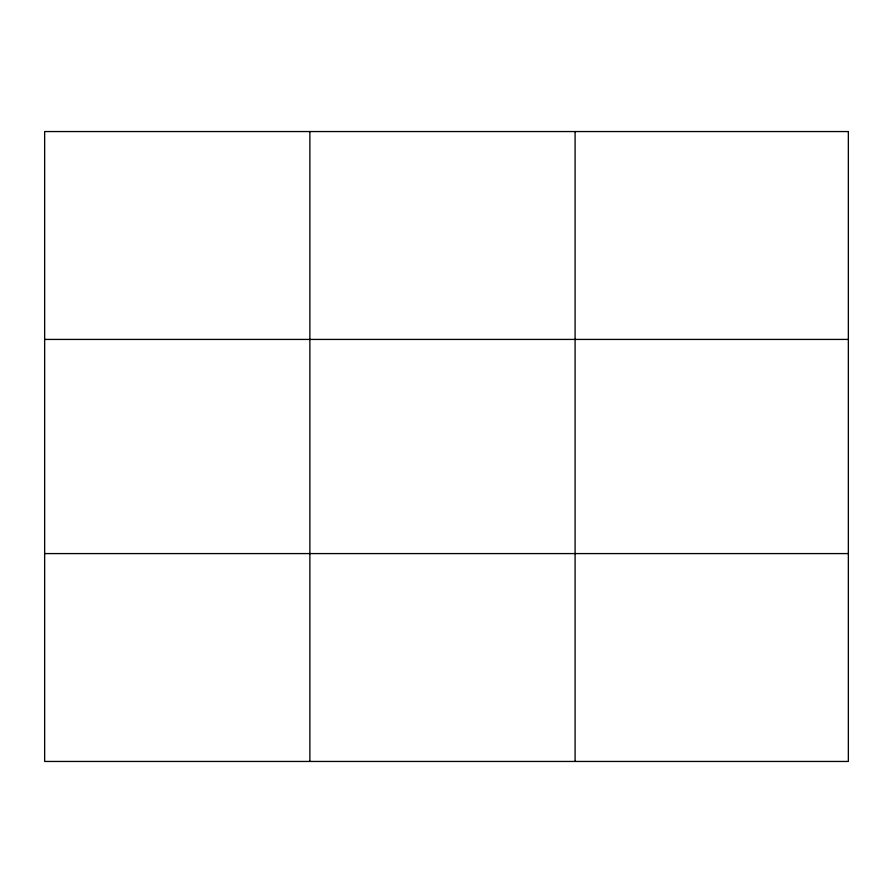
<?xml version="1.0" encoding="UTF-8"?>
<svg xmlns="http://www.w3.org/2000/svg" width="893" height="893" viewBox="0 0 893 893"><rect width="100%" height="100%" fill="white"/><g stroke="black" fill="none" stroke-linecap="round" stroke-linejoin="round"><path stroke-width="1.34" d="M309.871 761.45L309.871 131.55M575.092 761.45L575.092 131.55M44.65 339.418L848.35 339.418M44.65 553.582L848.35 553.582M848.35 131.55L848.35 761.45L44.65 761.45L44.65 131.55L848.35 131.55"/></g></svg>
